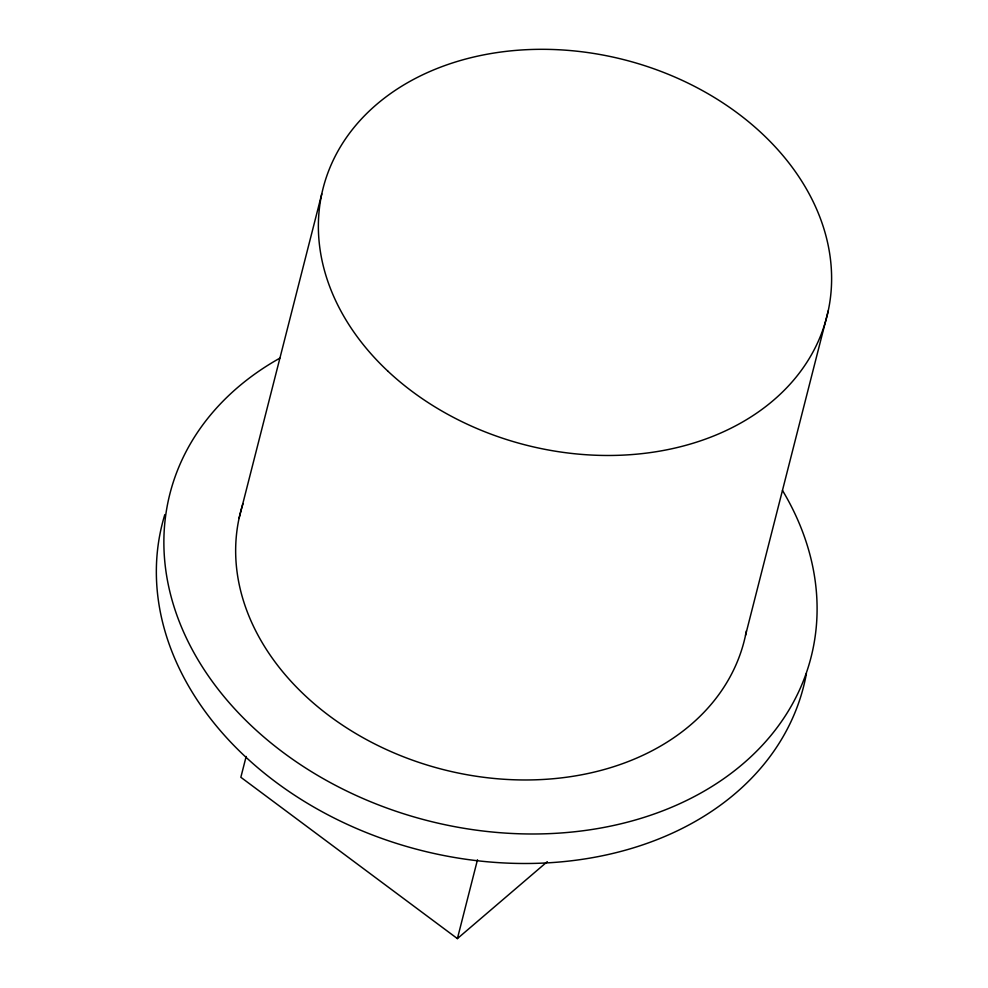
<?xml version="1.0" encoding="UTF-8"?>
<svg xmlns="http://www.w3.org/2000/svg" width="988" height="988" viewBox="0 0 988 988"><rect width="100%" height="100%" fill="white"/><g stroke="black" fill="none" stroke-linecap="round" stroke-linejoin="round"><path stroke-width="1.48" d="M239.047 518.428L321.767 193.932M246.16 756.462L240.85 777.284L457.395 938.6L547.29 861.672M457.395 938.6L477.488 859.77M745.508 635.346L828.228 310.862M806.418 673.52A330.832 253.064 14.3 0 1 423.284 850.952A330.832 253.064 14.3 0 1 164.823 514.587M746.409 630.838A259.943 198.835 14.3 0 1 443.847 769.726A259.943 198.835 14.3 0 1 242.999 503.633M782.508 490.468A330.832 253.064 14.3 0 1 659.317 812.136A330.832 253.064 14.3 0 1 225.066 697.861A330.832 253.064 14.3 0 1 279.802 358.187M387.815 371.105A259.943 198.835 14.3 0 0 820.62 335.747A259.943 198.835 14.3 0 0 516.539 50.339A259.943 198.835 14.3 0 0 387.815 371.105"/></g></svg>
